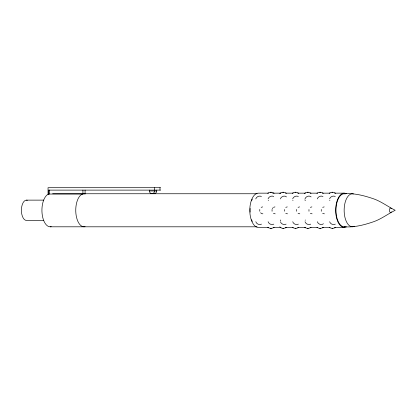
<?xml version="1.0" encoding="UTF-8"?>
<svg xmlns="http://www.w3.org/2000/svg" width="416" height="416" viewBox="0 0 416 416"><rect width="100%" height="100%" fill="white"/><g stroke="black" fill="none" stroke-linecap="round" stroke-linejoin="round"><path stroke-width="0.62" d="M284.362 209.518L284.362 211.177M308.968 209.518L308.979 211.24M259.766 209.451L259.766 211.24M272.069 209.451L272.069 211.24M296.676 209.451L296.676 211.24M321.282 209.451L321.282 211.24M255.772 198.91C256.438 196.695 259.392 195.343 261.451 196.524M268.076 198.91C268.741 196.695 271.695 195.343 273.754 196.524M280.379 198.91C281.06 196.539 284.586 195.068 286.484 196.908M292.682 198.91C293.348 196.695 296.301 195.343 298.36 196.524M304.985 198.91C305.666 196.539 309.192 195.068 311.09 196.908M317.288 198.91C317.954 196.695 320.913 195.343 322.972 196.524M329.597 198.91C330.262 196.695 333.216 195.343 335.275 196.524M280.353 220.797L280.722 219.965M305.183 220.293L305.334 219.965M279.739 193.747C281.138 191.724 284.606 191.854 286.395 193.31M304.346 193.747C305.744 191.724 309.213 191.854 311.002 193.31M272.366 208.619L272.844 207.906M323.44 223.746C321.542 225.586 318.016 224.115 317.335 221.744M267.686 193.31C269.428 191.875 272.35 191.875 274.092 193.31M292.292 193.31C294.034 191.875 296.956 191.875 298.698 193.31M274.154 227.256C272.412 228.686 269.49 228.686 267.748 227.256M316.898 193.31C318.64 191.875 321.563 191.875 323.305 193.31M286.458 227.256C284.669 228.712 281.206 228.836 279.802 226.814M329.202 193.31C330.944 191.875 333.866 191.875 335.608 193.31M298.761 227.256C297.024 228.686 294.096 228.686 292.36 227.256M311.069 227.256C309.327 228.686 306.405 228.686 304.663 227.256M323.372 227.256C321.63 228.686 318.708 228.686 316.966 227.256M335.676 227.256C333.934 228.686 331.011 228.686 329.269 227.256M261.16 207.355L262.652 206.892M273.463 207.355L274.955 206.892M285.766 207.355L287.258 206.892M298.069 207.355L299.562 206.892M310.372 207.355L311.87 206.892M322.676 207.355L324.173 206.892M261.498 224.136C259.438 225.311 256.485 223.959 255.819 221.744M273.801 224.136C271.742 225.311 268.788 223.959 268.122 221.744M286.104 224.136C284.045 225.311 281.091 223.959 280.426 221.744M298.407 224.136C296.348 225.311 293.394 223.959 292.729 221.744M310.71 224.136C308.651 225.311 305.698 223.959 305.032 221.744M335.322 224.136C333.263 225.311 330.304 223.959 329.638 221.744M51.262 226.668A16.526 8.263 -90 0 1 42.078 213.507A16.526 8.263 -90 0 1 48.043 194.319L49.613 194.038L82.924 194.038L84.011 193.752L257.098 193.752M271.274 192.27L270.499 192.27M283.577 192.27L282.802 192.27M295.88 192.27L295.11 192.27M308.183 192.27L307.414 192.27M320.486 192.27L319.717 192.27M332.795 192.27L332.02 192.27M270.566 228.296L271.341 228.296M282.87 228.296L283.644 228.296M295.173 228.296L295.948 228.296M307.476 228.296L308.251 228.296M319.779 228.296L320.554 228.296M332.082 228.296L332.857 228.296M160.571 187.704L48.043 187.704L48.043 194.319M160.571 190.112L48.563 190.112L48.563 194.319M149.354 190.112L149.354 190.975L156.738 190.975L156.738 190.112M268.689 193.154L258.362 193.154A17.129 8.564 -90 0 0 249.798 210.283A17.129 8.564 -90 0 0 258.362 227.406L268.689 227.406M272.563 193.154L280.956 193.154M285.48 193.154L293.228 193.154M297.747 193.154L305.495 193.154M310.014 193.154L317.762 193.154M322.28 193.154L330.028 193.154M334.547 193.154L344.235 193.154M52.624 193.752L84.011 193.752L85.077 194.038L85.077 190.112M344.235 193.752C353.72 193.055 363.074 195.322 372.008 198.292C380.448 200.871 387.431 206.378 395.2 210.283C387.431 214.183 380.448 219.69 372.008 222.269C363.074 225.243 353.72 227.51 344.235 226.808M26.473 200.127L43.774 200.127M43.774 220.433L26.473 220.433A10.156 5.075 -90 0 1 21.419 209.394A10.156 5.075 -90 0 1 27.357 200.283M50.18 226.808L257.062 226.808M273.208 227.406L280.956 227.406M285.48 227.406L293.228 227.406M297.747 227.406L305.495 227.406M310.014 227.406L317.762 227.406M322.28 227.406L330.028 227.406M334.547 227.406L344.235 227.406M324.397 213.814L322.676 213.335M312.094 213.814L310.372 213.335M299.79 213.814L298.069 213.335M287.487 213.814L285.766 213.335M275.184 213.814L273.463 213.335M262.881 213.814L261.877 213.684L260.541 212.789M329.742 200.361L329.893 200.689M305.287 200.689L304.912 199.857M292.833 200.361L292.984 200.689M268.226 200.361L268.372 200.689M159.994 187.704L159.994 190.112M154.648 187.704L154.601 190.975A3.047 2.636 -90 0 1 151.975 193.705A3.047 2.636 -90 0 1 149.354 190.975M82.924 190.112L82.924 194.038L81.869 194.319A16.526 8.263 -90 0 0 75.904 213.507A16.526 8.263 -90 0 0 85.088 226.668M49.613 190.112L49.613 194.038M391.331 211.853A2.22 1.113 90 0 1 389.761 211.853A2.22 1.113 90 0 1 389.761 208.707A2.22 1.113 90 0 1 391.331 208.707M345.311 226.668A16.526 8.263 90 0 1 335.972 210.283A16.526 8.263 90 0 1 345.311 193.898M354.546 226.242A16.526 8.263 90 0 1 344.162 211.359A16.526 8.263 90 0 1 353.486 193.898M346.45 226.824A17.129 8.564 -90 0 1 335.67 210.283A17.129 8.564 -90 0 1 346.45 193.736M252.268 221.447A16.526 8.263 -90 0 1 251.592 219.757M250.151 212.129A16.526 8.263 -90 0 1 250.151 208.432M251.592 200.803A16.526 8.263 -90 0 1 252.268 199.113M156.738 190.975A3.047 2.636 90 0 1 154.118 193.705"/></g></svg>
